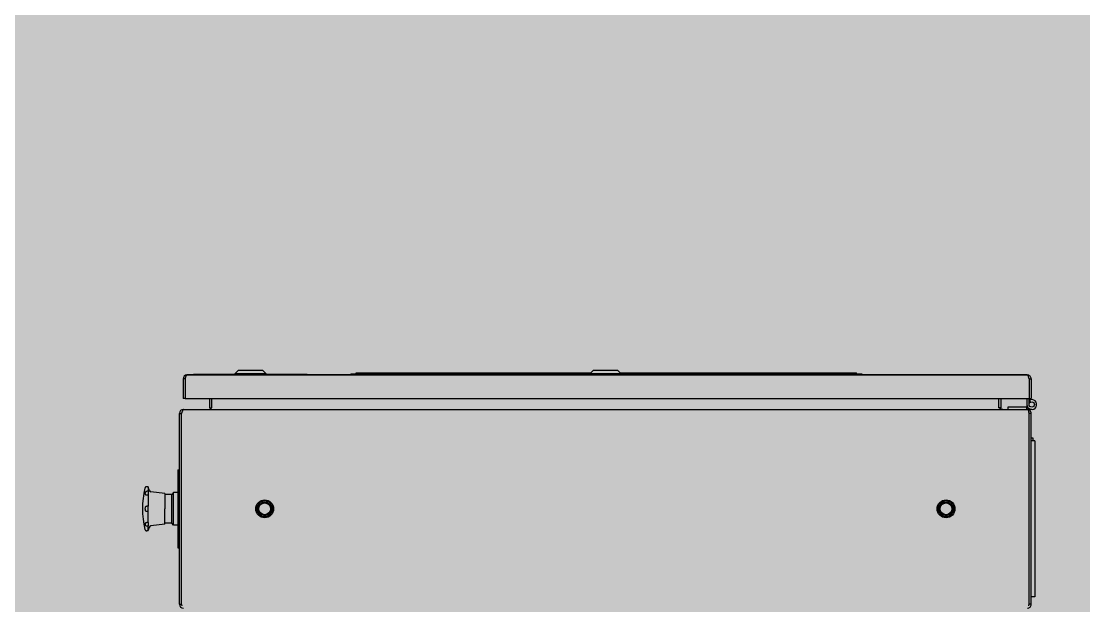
# Model space of a CAD drawing. Header units: millimetres. Extents: x -18489 to 17339, y -1599 to 10961.
# Drawn here: x -14450.9 to -14355.9, y 3204 to 3256.3 of the extents above; entities that cross this region are included whole.
import ezdxf

# ---------------------------------------------------------------- set-up
doc = ezdxf.new("R2010")
doc.units = ezdxf.units.MM
for name, color, linetype in [('188K-SM-03-F10-MECH-EQ-Y2257103$0$0 Xref', 8, 'Continuous'), ('188K-SM-03-F10-MECH-EQ-Y2257103$0$M-EQU-FOUNDATION', 8, 'Continuous'), ('188K-SM-03-F10-MECH-EQ-Y2257103$0$Micron CUP L10 HVAC EQU$0$M-MECH-EQU', 136, 'Continuous'), ('188K-SM-03-F10-MECH-EQ-Y2257103$0$Micron CUP L10 HVAC EQU$0$M-PHASE1 AREA', 252, 'Continuous')]:
    doc.layers.add(name, color=color, linetype=linetype)

# ---------------------------------------------------------------- blocks, each defined once
blk = doc.blocks.new('188K-SM-03-F10-MECH-EQ-Y2257103$0$Micron CUP L10 HVAC EQU$0$A$C0c53ceb0')
at = {"layer": '188K-SM-03-F10-MECH-EQ-Y2257103$0$Micron CUP L10 HVAC EQU$0$M-PHASE1 AREA'}
for p, q in [((17116.65523, 23076.27769), (17113.65838, 23073.28085)), ((17116.67128, 23076.27769), (17113.67444, 23073.28085)), ((17116.68991, 23076.27769), (17113.69307, 23073.28085)), ((17138.66662, 23076.27769), (17116.69005, 23076.27769)), ((17138.66676, 23076.27769), (17141.6636, 23073.28085)), ((17430.95026, 23073.28085), (17433.9471, 23076.27769)), ((17431.82714, 23074.19242), (17433.91241, 23076.27769)), ((17455.92395, 23076.27769), (17433.9471, 23076.27769)), ((17458.92079, 23073.28085), (17455.92395, 23076.27769)), ((17069.36842, 23068.78039), (17067.46542, 23068.78039)), ((17067.46542, 23068.78039), (17067.46542, 23051.42507)), ((17069.36851, 23068.78039), (17069.62429, 23069.65117)), ((17069.36851, 23068.78039), (17069.36851, 23051.42507)), ((17821.99029, 23072.2819), (17070.96685, 23072.2819)), ((17070.98637, 23072.6625), (17076.83564, 23072.6625)), ((17070.98637, 23072.2819), (17070.98637, 23072.6625)), ((17075.23231, 23072.53563), (17076.83564, 23072.53563)), ((17075.23231, 23072.2819), (17075.23231, 23072.53563)), ((17076.83564, 23073.07481), (17113.69307, 23073.07481)), ((17076.83564, 23072.2819), (17076.83564, 23073.07481)), ((17141.6636, 23073.28085), (17113.65838, 23073.28085)), ((17113.65838, 23073.28085), (17113.65838, 23073.07481)), ((17113.67444, 23073.28085), (17113.67444, 23073.07481)), ((17113.69307, 23073.28085), (17113.69307, 23072.2819)), ((17141.6636, 23073.28085), (17141.6636, 23072.2819)), ((17141.6636, 23073.07481), (17178.32873, 23073.07481)), ((17178.32873, 23072.2819), (17178.32873, 23073.07481)), ((17178.32873, 23072.6625), (17217.35129, 23072.6625)), ((17178.32873, 23072.53563), (17179.89705, 23072.53563)), ((17179.89705, 23072.2819), (17179.89705, 23072.53563)), ((17217.35129, 23073.29683), (17430.95026, 23073.29683)), ((17217.35129, 23073.29683), (17217.35129, 23072.2819)), ((17222.06563, 23073.29683), (17222.06563, 23074.08974)), ((17222.07109, 23074.08974), (17431.75915, 23074.08974)), ((17229.342, 23073.29683), (17229.342, 23074.08974)), ((17430.95026, 23073.28085), (17430.95026, 23072.2819)), ((17458.92079, 23073.28085), (17430.95026, 23073.28085)), ((17458.11189, 23074.08974), (17669.35228, 23074.08974)), ((17458.92079, 23073.29683), (17674.07016, 23073.29683)), ((17458.92079, 23073.28085), (17458.92079, 23072.2819)), ((17660.68761, 23073.29683), (17660.68761, 23074.08974)), ((17669.35583, 23073.29683), (17669.35583, 23074.08974)), ((17674.0379, 23072.6625), (17821.95906, 23072.6625)), ((17674.07016, 23073.29683), (17674.07016, 23072.2819)), ((17821.95906, 23072.2819), (17821.95906, 23072.6625)), ((17823.58898, 23068.78039), (17823.3333, 23069.65083)), ((17823.58889, 23068.78039), (17825.49188, 23068.78039)), ((17823.58898, 23068.78039), (17823.58898, 23051.42507)), ((17825.49188, 23068.78039), (17825.49188, 23051.42507)), ((17069.36842, 23051.42507), (17067.46542, 23051.42507)), ((17069.36851, 23051.42507), (17823.58898, 23051.42507)), ((17091.258, 23043.07092), (17091.258, 23051.42507)), ((17093.13572, 23043.07092), (17093.13572, 23051.42507)), ((17796.6604, 23043.07092), (17796.6604, 23051.42507)), ((17798.53792, 23043.07092), (17798.53792, 23051.42507)), ((17821.5246, 23051.42507), (17821.5246, 23045.8937)), ((17821.54002, 23051.42507), (17821.54002, 23045.8937)), ((17821.55543, 23051.42507), (17821.55543, 23045.8937)), ((17823.58529, 23045.8937), (17823.58529, 23051.42507)), ((17823.58889, 23051.42507), (17825.49188, 23051.42507)), ((17824.10088, 23049.88925), (17824.95873, 23048.04957)), ((17064.30027, 23038.02164), (17066.17789, 23038.02164)), ((17064.30027, 22867.33565), (17064.30027, 23038.02164)), ((17066.42632, 23038.86503), (17066.17798, 23038.02164)), ((17066.17798, 22867.33565), (17066.17798, 23038.02164)), ((17067.76364, 23041.48509), (17822.03486, 23041.48509)), ((17091.258, 23043.07092), (17093.13562, 23043.07092)), ((17798.53792, 23043.07092), (17796.6603, 23043.07092)), ((17804.61966, 23043.51495), (17804.61966, 23041.48509)), ((17822.25331, 23043.51495), (17804.61966, 23043.51495)), ((17804.63507, 23043.51495), (17804.63507, 23041.48509)), ((17804.65049, 23043.51495), (17804.65049, 23041.48509)), ((17821.20655, 23043.51495), (17821.20655, 23041.48509)), ((17825.96275, 23041.48509), (17822.03486, 23041.48509)), ((17823.37262, 23038.8647), (17823.62086, 23038.02164)), ((17825.49839, 23038.02164), (17823.62077, 23038.02164)), ((17823.62086, 22867.33565), (17823.62086, 23038.02164)), ((17825.49839, 22867.33565), (17825.49839, 23038.02164)), ((17828.66256, 23013.41466), (17825.4909, 23013.41466)), ((17825.49839, 23016.11182), (17827.03036, 23016.11182)), ((17827.03036, 23016.11182), (17827.03036, 23013.41466)), ((17828.66256, 23013.41466), (17828.66256, 22873.86167)), ((17062.67423, 22987.64181), (17064.27274, 22987.64181)), ((17062.67423, 22987.64181), (17062.67584, 22967.20287)), ((17033.7478, 22971.90772), (17033.75224, 22971.91103)), ((17036.26011, 22972.29471), (17035.00031, 22972.29471)), ((17036.41404, 22971.90772), (17036.26011, 22972.29471)), ((17036.26011, 22972.29471), (17036.26059, 22968.31414)), ((17037.14293, 22969.32857), (17036.41404, 22971.90772)), ((17036.26059, 22968.31414), (17035.0008, 22968.31414)), ((17036.26077, 22964.78445), (17035.00098, 22964.78445)), ((17036.26077, 22964.78445), (17036.26097, 22955.17452)), ((17051.18633, 22966.26433), (17038.80526, 22967.89104)), ((17051.18633, 22966.26433), (17051.18702, 22952.67864)), ((17057.37981, 22965.56507), (17051.18633, 22965.56507)), ((17058.97812, 22967.16338), (17057.37981, 22965.56507)), ((17057.37981, 22939.79222), (17057.37981, 22965.56507)), ((17062.67423, 22967.16338), (17058.97812, 22967.16338)), ((17058.97812, 22938.1939), (17058.97812, 22967.16338)), ((17062.67584, 22967.20287), (17062.67591, 22963.26749)), ((17062.67591, 22963.26749), (17062.676, 22952.67864)), ((17036.26097, 22955.17452), (17035.00118, 22955.17452)), ((17051.18633, 22939.09296), (17051.18702, 22952.67864)), ((17062.676, 22952.67864), (17062.67591, 22942.0898)), ((17036.26097, 22950.18277), (17035.00118, 22950.18277)), ((17036.26077, 22940.57284), (17036.26097, 22950.18277)), ((17062.67591, 22942.0898), (17062.67423, 22917.71548)), ((17033.75303, 22933.44566), (17033.74778, 22933.44957)), ((17036.26011, 22933.06258), (17035.00031, 22933.06258)), ((17036.26059, 22937.04314), (17035.0008, 22937.04314)), ((17036.26077, 22940.57284), (17035.00098, 22940.57284)), ((17036.26011, 22933.06258), (17036.26059, 22937.04314)), ((17036.26011, 22933.06258), (17036.41404, 22933.44957)), ((17037.14293, 22936.02872), (17036.41404, 22933.44957)), ((17051.18633, 22939.09296), (17038.80526, 22937.46624)), ((17057.37981, 22939.79222), (17051.18633, 22939.79222)), ((17058.97812, 22938.1939), (17057.37981, 22939.79222)), ((17062.67423, 22938.1939), (17058.97812, 22938.1939)), ((17062.67423, 22917.71548), (17064.27274, 22917.71548)), ((17064.30027, 22867.33565), (17066.17789, 22867.33565)), ((17066.42632, 22866.49226), (17066.17798, 22867.33565)), ((17823.37262, 22866.49259), (17823.62086, 22867.33565)), ((17825.49839, 22867.33565), (17823.62077, 22867.33565)), ((17828.66256, 22873.86167), (17825.4909, 22873.86167))]:
    blk.add_line(p, q, dxfattribs=at)
for centre, radius in [((17825.96404, 23045.8937), 2.37874), ((17140.42017, 22952.67864), 7.99258), ((17140.42008, 22952.67864), 6.99263), ((17140.41988, 22952.67864), 5.99369), ((17140.41984, 22952.67864), 5.24448), ((17749.37867, 22952.67864), 7.99258), ((17749.37858, 22952.67864), 6.99263), ((17749.37837, 22952.67864), 5.99369), ((17749.37834, 22952.67864), 5.24448)]:
    blk.add_circle(centre, radius, dxfattribs=at)
for centre, radius, start, end in [((17070.96689, 23068.78039), 3.50151, 90.0006621, 180), ((17821.99033, 23068.78039), 3.50151, 360, 90.0006621), ((17825.96404, 23045.8937), 4.40861, 180, 122.80159068), ((17825.94862, 23045.8937), 4.40861, 114.82476819, 122.56145214), ((17825.93321, 23045.8937), 4.40861, 114.63371169, 122.32133148), ((17067.76368, 23038.02164), 3.46345, 90.00066406, 180), ((17101.56209, 23028.33256), 36.68045, 162.52271386, 163.31311465), ((17825.93321, 23045.8937), 4.40861, 180, 212.66172171), ((17825.94862, 23045.8937), 4.40861, 180, 212.66172171), ((17822.0349, 23038.02164), 3.46345, 0, 90.00066406), ((17788.26797, 23028.34096), 36.64813, 16.68777291, 17.47941705), ((17112.32678, 22952.67829), 81.11933, 166.85202261, 193.14797739), ((17035.00019, 22970.74172), 1.71113, 137.0455042, 166.85202261), ((17039.06552, 22969.87191), 1.99789, 195.78075273, 262.51494911), ((17016.28332, 22952.68884), 20.1317, 359.97096936, 7.09244252), ((17016.15377, 22952.67644), 20.26124, 352.93035314, 0.00623498), ((17035.00019, 22934.61556), 1.71113, 193.14797739, 222.9544958), ((17039.06552, 22935.48537), 1.99789, 97.48505089, 164.21924727), ((17067.76368, 22867.33565), 3.46345, 180, 269.99933593), ((17101.56209, 22877.02473), 36.68045, 196.68688535, 197.47728614), ((17822.0349, 22867.33565), 3.46345, 269.99933593, 360), ((17788.26797, 22877.01632), 36.64813, 342.52058295, 343.31222709)]:
    blk.add_arc(centre, radius, start, end, dxfattribs=at)
for points, knots in [([(17069.62429, 23069.65117), (17069.6554, 23069.75488), (17069.77462, 23070.14746), (17069.90041, 23070.53821), (17070.00226, 23070.82254)], [0, 0, 0, 0, 0.26389204, 1, 1, 1, 1]), ([(17070.00226, 23070.82254), (17070.1345, 23071.19177), (17070.31334, 23071.71288), (17070.76091, 23072.2819), (17070.96685, 23072.2819)], [0, 0, 0, 0, 0.655693982, 1, 1, 1, 1]), ([(17822.94915, 23070.83932), (17822.81775, 23071.20454), (17822.6397, 23071.72106), (17822.19451, 23072.2819), (17821.99029, 23072.2819)], [0, 0, 0, 0, 0.655237055, 1, 1, 1, 1]), ([(17823.3333, 23069.65083), (17823.30169, 23069.7562), (17823.18067, 23070.15457), (17823.05286, 23070.55106), (17822.94915, 23070.83932)], [0, 0, 0, 0, 0.264213318, 1, 1, 1, 1]), ([(17067.76364, 23041.48509), (17067.65281, 23041.48509), (17067.38804, 23041.30587), (17066.97699, 23040.57704), (17066.74178, 23039.87729), (17066.57495, 23039.34871)], [0, 0, 0, 0, 0.131857863, 0.340537658, 1, 1, 1, 1]), ([(17089.67235, 23041.48509), (17089.86561, 23041.48509), (17090.68839, 23041.56504), (17091.44859, 23041.9464), (17091.98134, 23042.27807)], [0, 0, 0, 0, 0.235452698, 1, 1, 1, 1]), ([(17800.12393, 23041.48509), (17799.93065, 23041.48509), (17799.10783, 23041.56504), (17798.34758, 23041.94639), (17797.81479, 23042.27807)], [0, 0, 0, 0, 0.235456968, 1, 1, 1, 1]), ([(17822.03486, 23041.48509), (17822.14571, 23041.48509), (17822.41056, 23041.3059), (17822.82176, 23040.57707), (17823.05701, 23039.8773), (17823.22386, 23039.34871)], [0, 0, 0, 0, 0.131884012, 0.34056894, 1, 1, 1, 1]), ([(17035.00031, 22972.29471), (17034.87643, 22972.29471), (17034.65073, 22972.27715), (17034.35594, 22972.21008), (17034.13597, 22972.13064), (17033.98076, 22972.05647), (17033.88512, 22972.00109), (17033.82918, 22971.96527), (17033.79972, 22971.94504), (17033.77733, 22971.92985), (17033.76219, 22971.91756), (17033.75249, 22971.91254), (17033.74906, 22971.90771), (17033.7478, 22971.90772)], [0, 0, 0, 0, 0.278954266, 0.50718202, 0.678810919, 0.804488191, 0.894036059, 0.927448368, 0.954079027, 0.974397455, 0.988681235, 0.997169435, 1, 1, 1, 1]), ([(17035.00098, 22964.78445), (17034.87655, 22964.78445), (17034.64449, 22964.81137), (17034.34164, 22964.92834), (17034.11664, 22965.09843), (17033.91158, 22965.36509), (17033.77468, 22965.76757), (17033.73337, 22966.29258), (17033.78366, 22966.86334), (17033.91758, 22967.35838), (17034.11245, 22967.74864), (17034.32617, 22968.02814), (17034.62237, 22968.25199), (17034.87395, 22968.31414), (17035.0008, 22968.31414)], [0, 0, 0, 0, 0.0772705, 0.14333834, 0.199290102, 0.250185727, 0.350150172, 0.457703726, 0.575692119, 0.704527815, 0.773389693, 0.84550604, 0.921229268, 1, 1, 1, 1]), ([(17036.26059, 22968.31414), (17036.30842, 22967.95701), (17036.38326, 22967.27895), (17036.42738, 22966.32174), (17036.39513, 22965.49924), (17036.31712, 22965.00245), (17036.26077, 22964.78445)], [0, 0, 0, 0, 0.304726973, 0.576601375, 0.809572606, 1, 1, 1, 1]), ([(17033.7488, 22952.67864), (17033.7488, 22952.93497), (17033.77162, 22953.3197), (17033.85899, 22953.82341), (17033.96032, 22954.191), (17034.10857, 22954.54102), (17034.32089, 22954.85751), (17034.61736, 22955.10565), (17034.87385, 22955.17452), (17035.00118, 22955.17452)], [0, 0, 0, 0, 0.252297025, 0.377858627, 0.502711048, 0.626827327, 0.750523413, 0.874665423, 1, 1, 1, 1]), ([(17035.00118, 22950.18277), (17034.87384, 22950.18277), (17034.61734, 22950.25164), (17034.32088, 22950.49979), (17034.10856, 22950.81629), (17033.96032, 22951.1663), (17033.85899, 22951.53389), (17033.77161, 22952.03759), (17033.7488, 22952.42232), (17033.7488, 22952.67864)], [0, 0, 0, 0, 0.125339736, 0.249483224, 0.373179069, 0.497294491, 0.622145606, 0.747705797, 1, 1, 1, 1]), ([(17033.7478, 22933.44957), (17033.74906, 22933.44957), (17033.75249, 22933.44476), (17033.76219, 22933.43972), (17033.77733, 22933.42745), (17033.79972, 22933.41225), (17033.82918, 22933.39201), (17033.88511, 22933.3562), (17033.98076, 22933.30082), (17034.13597, 22933.22665), (17034.35594, 22933.14721), (17034.65073, 22933.08014), (17034.87643, 22933.06258), (17035.00031, 22933.06258)], [0, 0, 0, 0, 0.002830403, 0.011318945, 0.025602484, 0.045920784, 0.072551567, 0.105963532, 0.195510667, 0.321186793, 0.492815138, 0.721045532, 1, 1, 1, 1]), ([(17035.0008, 22937.04314), (17034.87396, 22937.04314), (17034.6224, 22937.10528), (17034.32621, 22937.32912), (17034.11248, 22937.60859), (17033.91759, 22937.99884), (17033.78367, 22938.49388), (17033.73338, 22939.06462), (17033.77467, 22939.58962), (17033.91154, 22939.99211), (17034.11657, 22940.2588), (17034.34157, 22940.42892), (17034.64444, 22940.54591), (17034.87653, 22940.57284), (17035.00098, 22940.57284)], [0, 0, 0, 0, 0.078768403, 0.154480925, 0.226594693, 0.295458419, 0.424295666, 0.542277665, 0.649829469, 0.749794875, 0.800690904, 0.856643232, 0.922719532, 1, 1, 1, 1]), ([(17036.26077, 22940.57284), (17036.31712, 22940.35483), (17036.39513, 22939.85804), (17036.42738, 22939.03555), (17036.38325, 22938.07834), (17036.30842, 22937.40028), (17036.26059, 22937.04314)], [0, 0, 0, 0, 0.190428089, 0.423400138, 0.695273945, 1, 1, 1, 1])]:
    blk.add_open_spline(points, degree=3, knots=knots, dxfattribs=at)
for points in [[(17091.98134, 23042.27807), (17092.37763, 23042.52478), (17092.75675, 23042.79835), (17093.13572, 23043.07092)], [(17797.81479, 23042.27807), (17797.41849, 23042.52477), (17797.03937, 23042.79835), (17796.6604, 23043.07092)]]:
    blk.add_open_spline(points, degree=3, dxfattribs=at)
blk = doc.blocks.new('188K-SM-03-F10-MECH-EQ-Y2257103$0$Micron CUP L10 HVAC EQU')
at = {"layer": '188K-SM-03-F10-MECH-EQ-Y2257103$0$Micron CUP L10 HVAC EQU$0$M-MECH-EQU'}
blk.add_blockref('188K-SM-03-F10-MECH-EQ-Y2257103$0$Micron CUP L10 HVAC EQU$0$A$C0c53ceb0', (-206166.7, 2082.18), dxfattribs=at)
blk = doc.blocks.new('188K-SM-03-F10-MECH-EQ-Y2257103')
at = {"layer": '188K-SM-03-F10-MECH-EQ-Y2257103$0$M-EQU-FOUNDATION'}
h = blk.add_hatch(dxfattribs=at)
h.set_pattern_fill('AR-CONC', color=256, scale=0.1)
h.set_pattern_definition([(50, (4473.521, 709.199), (18.218467, -1.593909), [1.905, -20.955]), (355, (4473.521, 709.2), (-3.524342, 19.105685), [1.524, -16.764058]), (100.45144, (4475.04, 709.066), (14.694125, 17.511775), [1.619001, -17.809024]), (46.1842, (4473.521, 714.28), (27.107904, -4.204233), [2.8575, -31.4325]), (96.63556, (4475.78, 713.93), (23.740413, 24.742612), [2.428502, -26.71356]), (351.18415, (4473.52, 714.28), (23.740413, 24.742612), [2.285997, -25.145973]), (21, (4476.061, 713.009), (15.161439, -10.22652), [1.905, -20.955]), (326, (4476.061, 713.01), (6.180203, 18.418797), [1.524, -16.764]), (71.45144, (4477.325, 712.157), (21.341642, 8.192277), [1.619001, -17.808994]), (37.5, (4473.5214, 709.199), (0.3088603, 8.4555039), [0, -16.5608, 0, -17.018, 0, -16.8275]), (7.5, (4473.521, 709.199), (6.6819663, 10.0180575), [0, -9.7028, 0, -16.1798, 0, -6.4135]), (327.5, (4467.857, 709.199), (13.5590595, -0.5728744), [0, -6.35, 0, -19.812, 0, -26.289]), (317.5, (4465.317, 709.199), (14.812918, 2.542649), [0, -8.255, 0, -13.1572, 0, -18.669])])
h.paths.add_polyline_path([(-14928.149, 5602.459), (-14278.149, 5602.459), (-14278.149, 1902.459), (-14928.149, 1902.459)], flags=16)
h.paths.add_polyline_path([(-14933.149, 5607.459), (-14273.149, 5607.459), (-14273.149, 1897.459), (-14933.149, 1897.459)])
h = blk.add_hatch(dxfattribs=at)
h.set_pattern_fill('AR-CONC', color=256, scale=0.3)
h.set_pattern_definition([(50, (4473.52, 709.2), (54.6554, -4.78173), [5.715, -62.865]), (355, (4473.52, 709.2), (-10.57303, 57.31705), [4.572, -50.29218]), (100.45144, (4478.076, 708.8), (44.08237, 52.53533), [4.857, -53.42707]), (46.1842, (4473.52, 724.44), (81.32371, -12.6127), [8.5725, -94.2975]), (96.63556, (4480.3, 723.39), (71.22124, 74.22784), [7.2855, -80.14068]), (351.18415, (4473.52, 724.44), (71.22124, 74.22784), [6.858, -75.43792]), (21, (4481.14, 720.63), (45.48432, -30.67956), [5.715, -62.865]), (326, (4481.14, 720.63), (18.54061, 55.25639), [4.572, -50.292]), (71.45144, (4484.93, 718.07), (64.02493, 24.57683), [4.857, -53.42698]), (37.5, (4473.521, 709.2), (0.926581, 25.366512), [0, -49.6824, 0, -51.054, 0, -50.4825]), (7.5, (4473.52, 709.2), (20.0459, 30.054172), [0, -29.1084, 0, -48.5394, 0, -19.2405]), (327.5, (4456.529, 709.2), (40.677179, -1.718623), [0, -19.05, 0, -59.436, 0, -78.867]), (317.5, (4448.91, 709.2), (44.438754, 7.62795), [0, -24.765, 0, -39.4716, 0, -56.007])])
h.paths.add_polyline_path([(-14918.149, 5592.459), (-14288.149, 5592.459), (-14288.149, 1912.459), (-14918.149, 1912.459)])
at = {"layer": '188K-SM-03-F10-MECH-EQ-Y2257103$0$0 Xref', "xscale": 0.1, "yscale": 0.1, "zscale": 0.1}
blk.add_blockref('188K-SM-03-F10-MECH-EQ-Y2257103$0$Micron CUP L10 HVAC EQU', (4473.521, 709.199), dxfattribs=at)

msp = doc.modelspace()

# ---------------------------------------------------------------- block references
msp.add_blockref('188K-SM-03-F10-MECH-EQ-Y2257103', (0, 0))

doc.saveas('drawing.dxf')
